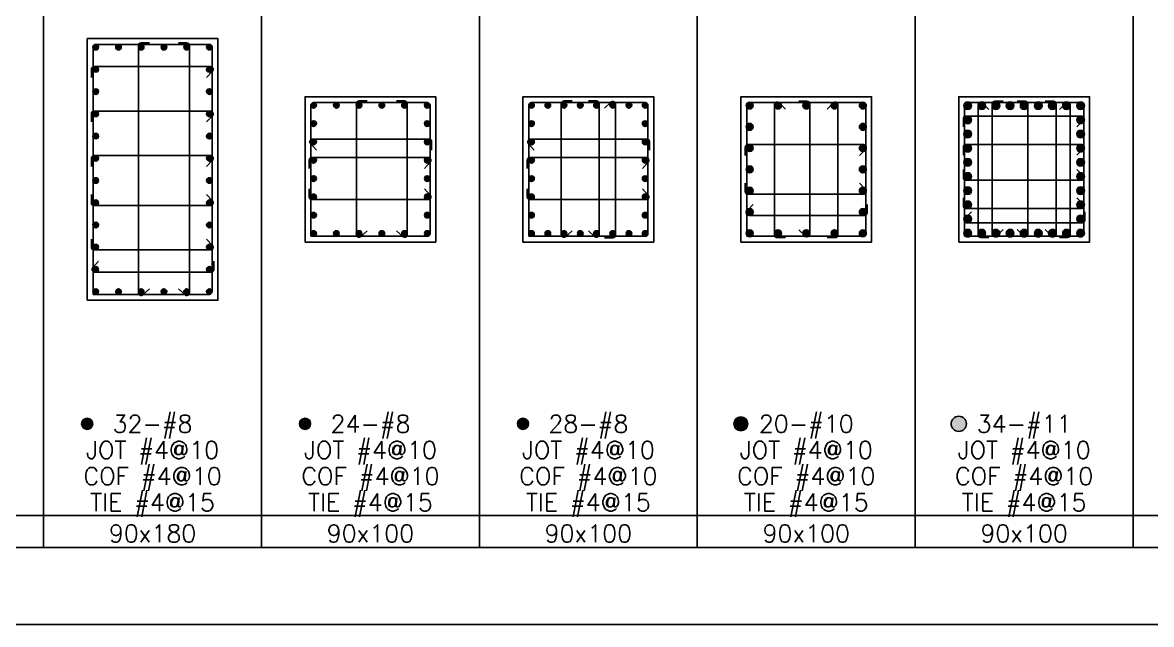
# Model space of a CAD drawing. Header units: millimetres. Extents: x 0 to 31920, y -6088 to 2522.
# Drawn here: x 4853 to 5630, y 0 to 414 of the extents above; entities that cross this region are included whole.
import ezdxf
from ezdxf.enums import TextEntityAlignment as Align

# ---------------------------------------------------------------- set-up
doc = ezdxf.new("R2010")
doc.units = ezdxf.units.MM
doc.header["$MEASUREMENT"] = 0
for name, color, linetype in [('DwFm', 7, 'Continuous'), ('S-RC', 130, 'Continuous'), ('S-REINF', 6, 'Continuous'), ('S-REINFD', 201, 'Continuous'), ('S-STUD', 1, 'Continuous'), ('S-TEXT', 2, 'Continuous')]:
    doc.layers.add(name, color=color, linetype=linetype)
doc.styles.add('CS4', font='romans.shx', dxfattribs={"width": 0.8, "bigfont": 'lsp.shx'})

# ---------------------------------------------------------------- blocks, each defined once
blk = doc.blocks.new('繪圖範圍')
blk.add_lwpolyline([(0, 51.1), (79.8, 51.1), (79.8, 0), (0, 0)], close=True)

msp = doc.modelspace()

# ---------------------------------------------------------------- hatches: boundary and pattern name
at = {"layer": 'S-REINFD'}
h = msp.add_hatch(color=256, dxfattribs=at)
edge = h.paths.add_edge_path()
edge.add_arc((4902.9, 397.1), 1.91, 0, 360)
h = msp.add_hatch(color=256, dxfattribs=at)
edge = h.paths.add_edge_path()
edge.add_arc((4918.54, 397.1), 1.91, 0, 360)
h = msp.add_hatch(color=256, dxfattribs=at)
edge = h.paths.add_edge_path()
edge.add_arc((4934.18, 397.1), 1.91, 0, 360)
h = msp.add_hatch(color=256, dxfattribs=at)
edge = h.paths.add_edge_path()
edge.add_arc((4949.82, 397.1), 1.91, 0, 360)
h = msp.add_hatch(color=256, dxfattribs=at)
edge = h.paths.add_edge_path()
edge.add_arc((4965.46, 397.1), 1.91, 0, 360)
h = msp.add_hatch(color=256, dxfattribs=at)
edge = h.paths.add_edge_path()
edge.add_arc((4981.09, 397.1), 1.91, 0, 360)
h = msp.add_hatch(color=256, dxfattribs=at)
edge = h.paths.add_edge_path()
edge.add_arc((4902.9, 381.81), 1.91, 0, 360)
h = msp.add_hatch(color=256, dxfattribs=at)
edge = h.paths.add_edge_path()
edge.add_arc((4981.09, 381.81), 1.91, 0, 360)
h = msp.add_hatch(color=256, dxfattribs=at)
edge = h.paths.add_edge_path()
edge.add_arc((4902.9, 366.52), 1.91, 0, 360)
h = msp.add_hatch(color=256, dxfattribs=at)
edge = h.paths.add_edge_path()
edge.add_arc((4981.09, 366.52), 1.91, 0, 360)
h = msp.add_hatch(color=256, dxfattribs=at)
edge = h.paths.add_edge_path()
edge.add_arc((5052.9, 357.1), 1.91, 0, 360)
h = msp.add_hatch(color=256, dxfattribs=at)
edge = h.paths.add_edge_path()
edge.add_arc((5068.54, 357.1), 1.91, 0, 360)
h = msp.add_hatch(color=256, dxfattribs=at)
edge = h.paths.add_edge_path()
edge.add_arc((5084.18, 357.1), 1.91, 0, 360)
h = msp.add_hatch(color=256, dxfattribs=at)
edge = h.paths.add_edge_path()
edge.add_arc((5099.82, 357.1), 1.91, 0, 360)
h = msp.add_hatch(color=256, dxfattribs=at)
edge = h.paths.add_edge_path()
edge.add_arc((5115.46, 357.1), 1.91, 0, 360)
h = msp.add_hatch(color=256, dxfattribs=at)
edge = h.paths.add_edge_path()
edge.add_arc((5131.09, 357.1), 1.91, 0, 360)
h = msp.add_hatch(color=256, dxfattribs=at)
edge = h.paths.add_edge_path()
edge.add_arc((5202.9, 357.1), 1.91, 0, 360)
h = msp.add_hatch(color=256, dxfattribs=at)
edge = h.paths.add_edge_path()
edge.add_arc((5214.07, 357.1), 1.91, 0, 360)
h = msp.add_hatch(color=256, dxfattribs=at)
edge = h.paths.add_edge_path()
edge.add_arc((5225.24, 357.1), 1.91, 0, 360)
h = msp.add_hatch(color=256, dxfattribs=at)
edge = h.paths.add_edge_path()
edge.add_arc((5236.41, 357.1), 1.91, 0, 360)
h = msp.add_hatch(color=256, dxfattribs=at)
edge = h.paths.add_edge_path()
edge.add_arc((5247.59, 357.1), 1.91, 0, 360)
h = msp.add_hatch(color=256, dxfattribs=at)
edge = h.paths.add_edge_path()
edge.add_arc((5258.76, 357.1), 1.91, 0, 360)
h = msp.add_hatch(color=256, dxfattribs=at)
edge = h.paths.add_edge_path()
edge.add_arc((5269.93, 357.1), 1.91, 0, 360)
h = msp.add_hatch(color=256, dxfattribs=at)
edge = h.paths.add_edge_path()
edge.add_arc((5281.09, 357.1), 1.91, 0, 360)
h = msp.add_hatch(color=256, dxfattribs=at)
edge = h.paths.add_edge_path()
edge.add_arc((5353.06, 356.94), 2.38, 0, 360)
h = msp.add_hatch(color=256, dxfattribs=at)
edge = h.paths.add_edge_path()
edge.add_arc((5372.53, 356.94), 2.38, 0, 360)
h = msp.add_hatch(color=256, dxfattribs=at)
edge = h.paths.add_edge_path()
edge.add_arc((5392, 356.94), 2.38, 0, 360)
h = msp.add_hatch(color=256, dxfattribs=at)
edge = h.paths.add_edge_path()
edge.add_arc((5411.47, 356.94), 2.38, 0, 360)
h = msp.add_hatch(color=256, dxfattribs=at)
edge = h.paths.add_edge_path()
edge.add_arc((5430.94, 356.94), 2.38, 0, 360)
h = msp.add_hatch(color=256, dxfattribs=at)
edge = h.paths.add_edge_path()
edge.add_arc((5503.14, 356.86), 2.62, 0, 360)
h = msp.add_hatch(color=256, dxfattribs=at)
edge = h.paths.add_edge_path()
edge.add_arc((5512.86, 356.86), 2.62, 0, 360)
h = msp.add_hatch(color=256, dxfattribs=at)
edge = h.paths.add_edge_path()
edge.add_arc((5522.57, 356.86), 2.62, 0, 360)
h = msp.add_hatch(color=256, dxfattribs=at)
edge = h.paths.add_edge_path()
edge.add_arc((5532.29, 356.86), 2.62, 0, 360)
h = msp.add_hatch(color=256, dxfattribs=at)
edge = h.paths.add_edge_path()
edge.add_arc((5542, 356.86), 2.62, 0, 360)
h = msp.add_hatch(color=256, dxfattribs=at)
edge = h.paths.add_edge_path()
edge.add_arc((5551.71, 356.86), 2.62, 0, 360)
h = msp.add_hatch(color=256, dxfattribs=at)
edge = h.paths.add_edge_path()
edge.add_arc((5561.43, 356.86), 2.62, 0, 360)
h = msp.add_hatch(color=256, dxfattribs=at)
edge = h.paths.add_edge_path()
edge.add_arc((5571.14, 356.86), 2.62, 0, 360)
h = msp.add_hatch(color=256, dxfattribs=at)
edge = h.paths.add_edge_path()
edge.add_arc((5580.86, 356.86), 2.62, 0, 360)
h = msp.add_hatch(color=256, dxfattribs=at)
edge = h.paths.add_edge_path()
edge.add_arc((4902.9, 351.23), 1.91, 0, 360)
h = msp.add_hatch(color=256, dxfattribs=at)
edge = h.paths.add_edge_path()
edge.add_arc((4981.09, 351.23), 1.91, 0, 360)
h = msp.add_hatch(color=256, dxfattribs=at)
edge = h.paths.add_edge_path()
edge.add_arc((5503.14, 347.11), 2.62, 0, 360)
h = msp.add_hatch(color=256, dxfattribs=at)
edge = h.paths.add_edge_path()
edge.add_arc((5580.86, 347.11), 2.62, 0, 360)
h = msp.add_hatch(color=256, dxfattribs=at)
edge = h.paths.add_edge_path()
edge.add_arc((5052.9, 344.5), 1.91, 0, 360)
h = msp.add_hatch(color=256, dxfattribs=at)
edge = h.paths.add_edge_path()
edge.add_arc((5131.09, 344.5), 1.91, 0, 360)
h = msp.add_hatch(color=256, dxfattribs=at)
edge = h.paths.add_edge_path()
edge.add_arc((5202.9, 344.5), 1.91, 0, 360)
h = msp.add_hatch(color=256, dxfattribs=at)
edge = h.paths.add_edge_path()
edge.add_arc((5281.09, 344.5), 1.91, 0, 360)
h = msp.add_hatch(color=256, dxfattribs=at)
edge = h.paths.add_edge_path()
edge.add_arc((5353.06, 342.29), 2.38, 0, 360)
h = msp.add_hatch(color=256, dxfattribs=at)
edge = h.paths.add_edge_path()
edge.add_arc((5430.94, 342.29), 2.38, 0, 360)
h = msp.add_hatch(color=256, dxfattribs=at)
edge = h.paths.add_edge_path()
edge.add_arc((4902.9, 335.94), 1.91, 0, 360)
h = msp.add_hatch(color=256, dxfattribs=at)
edge = h.paths.add_edge_path()
edge.add_arc((4981.09, 335.94), 1.91, 0, 360)
h = msp.add_hatch(color=256, dxfattribs=at)
edge = h.paths.add_edge_path()
edge.add_arc((5503.14, 337.36), 2.62, 0, 360)
h = msp.add_hatch(color=256, dxfattribs=at)
edge = h.paths.add_edge_path()
edge.add_arc((5580.86, 337.36), 2.62, 0, 360)
h = msp.add_hatch(color=256, dxfattribs=at)
edge = h.paths.add_edge_path()
edge.add_arc((5052.9, 331.9), 1.91, 0, 360)
h = msp.add_hatch(color=256, dxfattribs=at)
edge = h.paths.add_edge_path()
edge.add_arc((5131.09, 331.9), 1.91, 0, 360)
h = msp.add_hatch(color=256, dxfattribs=at)
edge = h.paths.add_edge_path()
edge.add_arc((5202.9, 331.9), 1.91, 0, 360)
h = msp.add_hatch(color=256, dxfattribs=at)
edge = h.paths.add_edge_path()
edge.add_arc((5281.09, 331.9), 1.91, 0, 360)
h = msp.add_hatch(color=256, dxfattribs=at)
edge = h.paths.add_edge_path()
edge.add_arc((5353.06, 327.65), 2.38, 0, 360)
h = msp.add_hatch(color=256, dxfattribs=at)
edge = h.paths.add_edge_path()
edge.add_arc((5430.94, 327.65), 2.38, 0, 360)
h = msp.add_hatch(color=256, dxfattribs=at)
edge = h.paths.add_edge_path()
edge.add_arc((5503.14, 327.62), 2.62, 0, 360)
h = msp.add_hatch(color=256, dxfattribs=at)
edge = h.paths.add_edge_path()
edge.add_arc((5580.86, 327.62), 2.62, 0, 360)
h = msp.add_hatch(color=256, dxfattribs=at)
edge = h.paths.add_edge_path()
edge.add_arc((4902.9, 320.64), 1.91, 0, 360)
h = msp.add_hatch(color=256, dxfattribs=at)
edge = h.paths.add_edge_path()
edge.add_arc((4981.09, 320.64), 1.91, 0, 360)
h = msp.add_hatch(color=256, dxfattribs=at)
edge = h.paths.add_edge_path()
edge.add_arc((5052.9, 319.3), 1.91, 0, 360)
h = msp.add_hatch(color=256, dxfattribs=at)
edge = h.paths.add_edge_path()
edge.add_arc((5131.09, 319.3), 1.91, 0, 360)
h = msp.add_hatch(color=256, dxfattribs=at)
edge = h.paths.add_edge_path()
edge.add_arc((5202.9, 319.3), 1.91, 0, 360)
h = msp.add_hatch(color=256, dxfattribs=at)
edge = h.paths.add_edge_path()
edge.add_arc((5281.09, 319.3), 1.91, 0, 360)
h = msp.add_hatch(color=256, dxfattribs=at)
edge = h.paths.add_edge_path()
edge.add_arc((5503.14, 317.87), 2.62, 0, 360)
h = msp.add_hatch(color=256, dxfattribs=at)
edge = h.paths.add_edge_path()
edge.add_arc((5580.86, 317.87), 2.62, 0, 360)
h = msp.add_hatch(color=256, dxfattribs=at)
edge = h.paths.add_edge_path()
edge.add_arc((5353.06, 313), 2.38, 0, 360)
h = msp.add_hatch(color=256, dxfattribs=at)
edge = h.paths.add_edge_path()
edge.add_arc((5430.94, 313), 2.38, 0, 360)
h = msp.add_hatch(color=256, dxfattribs=at)
edge = h.paths.add_edge_path()
edge.add_arc((4902.9, 305.36), 1.91, 0, 360)
h = msp.add_hatch(color=256, dxfattribs=at)
edge = h.paths.add_edge_path()
edge.add_arc((4981.09, 305.36), 1.91, 0, 360)
h = msp.add_hatch(color=256, dxfattribs=at)
edge = h.paths.add_edge_path()
edge.add_arc((5052.9, 306.7), 1.91, 0, 360)
h = msp.add_hatch(color=256, dxfattribs=at)
edge = h.paths.add_edge_path()
edge.add_arc((5131.09, 306.7), 1.91, 0, 360)
h = msp.add_hatch(color=256, dxfattribs=at)
edge = h.paths.add_edge_path()
edge.add_arc((5202.9, 306.7), 1.91, 0, 360)
h = msp.add_hatch(color=256, dxfattribs=at)
edge = h.paths.add_edge_path()
edge.add_arc((5281.09, 306.7), 1.91, 0, 360)
h = msp.add_hatch(color=256, dxfattribs=at)
edge = h.paths.add_edge_path()
edge.add_arc((5503.14, 308.13), 2.62, 0, 360)
h = msp.add_hatch(color=256, dxfattribs=at)
edge = h.paths.add_edge_path()
edge.add_arc((5580.86, 308.13), 2.62, 0, 360)
h = msp.add_hatch(color=256, dxfattribs=at)
edge = h.paths.add_edge_path()
edge.add_arc((5052.9, 294.1), 1.91, 0, 360)
h = msp.add_hatch(color=256, dxfattribs=at)
edge = h.paths.add_edge_path()
edge.add_arc((5131.09, 294.1), 1.91, 0, 360)
h = msp.add_hatch(color=256, dxfattribs=at)
edge = h.paths.add_edge_path()
edge.add_arc((5202.9, 294.1), 1.91, 0, 360)
h = msp.add_hatch(color=256, dxfattribs=at)
edge = h.paths.add_edge_path()
edge.add_arc((5281.09, 294.1), 1.91, 0, 360)
h = msp.add_hatch(color=256, dxfattribs=at)
edge = h.paths.add_edge_path()
edge.add_arc((5353.06, 298.35), 2.38, 0, 360)
h = msp.add_hatch(color=256, dxfattribs=at)
edge = h.paths.add_edge_path()
edge.add_arc((5430.94, 298.35), 2.38, 0, 360)
h = msp.add_hatch(color=256, dxfattribs=at)
edge = h.paths.add_edge_path()
edge.add_arc((5503.14, 298.38), 2.62, 0, 360)
h = msp.add_hatch(color=256, dxfattribs=at)
edge = h.paths.add_edge_path()
edge.add_arc((5580.86, 298.38), 2.62, 0, 360)
h = msp.add_hatch(color=256, dxfattribs=at)
edge = h.paths.add_edge_path()
edge.add_arc((4902.9, 290.07), 1.91, 0, 360)
h = msp.add_hatch(color=256, dxfattribs=at)
edge = h.paths.add_edge_path()
edge.add_arc((4981.09, 290.07), 1.91, 0, 360)
h = msp.add_hatch(color=256, dxfattribs=at)
edge = h.paths.add_edge_path()
edge.add_arc((5503.14, 288.64), 2.62, 0, 360)
h = msp.add_hatch(color=256, dxfattribs=at)
edge = h.paths.add_edge_path()
edge.add_arc((5580.86, 288.64), 2.62, 0, 360)
h = msp.add_hatch(color=256, dxfattribs=at)
edge = h.paths.add_edge_path()
edge.add_arc((5052.9, 281.5), 1.91, 0, 360)
h = msp.add_hatch(color=256, dxfattribs=at)
edge = h.paths.add_edge_path()
edge.add_arc((5131.09, 281.5), 1.91, 0, 360)
h = msp.add_hatch(color=256, dxfattribs=at)
edge = h.paths.add_edge_path()
edge.add_arc((5202.9, 281.5), 1.91, 0, 360)
h = msp.add_hatch(color=256, dxfattribs=at)
edge = h.paths.add_edge_path()
edge.add_arc((5281.09, 281.5), 1.91, 0, 360)
h = msp.add_hatch(color=256, dxfattribs=at)
edge = h.paths.add_edge_path()
edge.add_arc((5353.06, 283.71), 2.38, 0, 360)
h = msp.add_hatch(color=256, dxfattribs=at)
edge = h.paths.add_edge_path()
edge.add_arc((5430.94, 283.71), 2.38, 0, 360)
h = msp.add_hatch(color=256, dxfattribs=at)
edge = h.paths.add_edge_path()
edge.add_arc((5503.14, 278.89), 2.62, 0, 360)
h = msp.add_hatch(color=256, dxfattribs=at)
edge = h.paths.add_edge_path()
edge.add_arc((5580.86, 278.89), 2.62, 0, 360)
h = msp.add_hatch(color=256, dxfattribs=at)
edge = h.paths.add_edge_path()
edge.add_arc((4902.9, 274.78), 1.91, 0, 360)
h = msp.add_hatch(color=256, dxfattribs=at)
edge = h.paths.add_edge_path()
edge.add_arc((4981.09, 274.78), 1.91, 0, 360)
h = msp.add_hatch(color=256, dxfattribs=at)
edge = h.paths.add_edge_path()
edge.add_arc((5052.9, 268.91), 1.91, 0, 360)
h = msp.add_hatch(color=256, dxfattribs=at)
edge = h.paths.add_edge_path()
edge.add_arc((5068.54, 268.91), 1.91, 0, 360)
h = msp.add_hatch(color=256, dxfattribs=at)
edge = h.paths.add_edge_path()
edge.add_arc((5084.18, 268.91), 1.91, 0, 360)
h = msp.add_hatch(color=256, dxfattribs=at)
edge = h.paths.add_edge_path()
edge.add_arc((5099.82, 268.91), 1.91, 0, 360)
h = msp.add_hatch(color=256, dxfattribs=at)
edge = h.paths.add_edge_path()
edge.add_arc((5115.46, 268.91), 1.91, 0, 360)
h = msp.add_hatch(color=256, dxfattribs=at)
edge = h.paths.add_edge_path()
edge.add_arc((5131.09, 268.91), 1.91, 0, 360)
h = msp.add_hatch(color=256, dxfattribs=at)
edge = h.paths.add_edge_path()
edge.add_arc((5202.9, 268.91), 1.91, 0, 360)
h = msp.add_hatch(color=256, dxfattribs=at)
edge = h.paths.add_edge_path()
edge.add_arc((5214.07, 268.91), 1.91, 0, 360)
h = msp.add_hatch(color=256, dxfattribs=at)
edge = h.paths.add_edge_path()
edge.add_arc((5225.24, 268.91), 1.91, 0, 360)
h = msp.add_hatch(color=256, dxfattribs=at)
edge = h.paths.add_edge_path()
edge.add_arc((5236.41, 268.91), 1.91, 0, 360)
h = msp.add_hatch(color=256, dxfattribs=at)
edge = h.paths.add_edge_path()
edge.add_arc((5247.59, 268.91), 1.91, 0, 360)
h = msp.add_hatch(color=256, dxfattribs=at)
edge = h.paths.add_edge_path()
edge.add_arc((5258.76, 268.91), 1.91, 0, 360)
h = msp.add_hatch(color=256, dxfattribs=at)
edge = h.paths.add_edge_path()
edge.add_arc((5269.93, 268.91), 1.91, 0, 360)
h = msp.add_hatch(color=256, dxfattribs=at)
edge = h.paths.add_edge_path()
edge.add_arc((5281.09, 268.91), 1.91, 0, 360)
h = msp.add_hatch(color=256, dxfattribs=at)
edge = h.paths.add_edge_path()
edge.add_arc((5353.06, 269.06), 2.38, 0, 360)
h = msp.add_hatch(color=256, dxfattribs=at)
edge = h.paths.add_edge_path()
edge.add_arc((5372.53, 269.06), 2.38, 0, 360)
h = msp.add_hatch(color=256, dxfattribs=at)
edge = h.paths.add_edge_path()
edge.add_arc((5392, 269.06), 2.38, 0, 360)
h = msp.add_hatch(color=256, dxfattribs=at)
edge = h.paths.add_edge_path()
edge.add_arc((5411.47, 269.06), 2.38, 0, 360)
h = msp.add_hatch(color=256, dxfattribs=at)
edge = h.paths.add_edge_path()
edge.add_arc((5430.94, 269.06), 2.38, 0, 360)
h = msp.add_hatch(color=256, dxfattribs=at)
edge = h.paths.add_edge_path()
edge.add_arc((5503.14, 269.14), 2.62, 0, 360)
h = msp.add_hatch(color=256, dxfattribs=at)
edge = h.paths.add_edge_path()
edge.add_arc((5512.86, 269.14), 2.62, 0, 360)
h = msp.add_hatch(color=256, dxfattribs=at)
edge = h.paths.add_edge_path()
edge.add_arc((5522.57, 269.14), 2.62, 0, 360)
h = msp.add_hatch(color=256, dxfattribs=at)
edge = h.paths.add_edge_path()
edge.add_arc((5532.29, 269.14), 2.62, 0, 360)
h = msp.add_hatch(color=256, dxfattribs=at)
edge = h.paths.add_edge_path()
edge.add_arc((5542, 269.14), 2.62, 0, 360)
h = msp.add_hatch(color=256, dxfattribs=at)
edge = h.paths.add_edge_path()
edge.add_arc((5551.71, 269.14), 2.62, 0, 360)
h = msp.add_hatch(color=256, dxfattribs=at)
edge = h.paths.add_edge_path()
edge.add_arc((5561.43, 269.14), 2.62, 0, 360)
h = msp.add_hatch(color=256, dxfattribs=at)
edge = h.paths.add_edge_path()
edge.add_arc((5571.14, 269.14), 2.62, 0, 360)
h = msp.add_hatch(color=256, dxfattribs=at)
edge = h.paths.add_edge_path()
edge.add_arc((5580.86, 269.14), 2.62, 0, 360)
h = msp.add_hatch(color=256, dxfattribs=at)
edge = h.paths.add_edge_path()
edge.add_arc((4902.9, 259.49), 1.91, 0, 360)
h = msp.add_hatch(color=256, dxfattribs=at)
edge = h.paths.add_edge_path()
edge.add_arc((4981.09, 259.49), 1.91, 0, 360)
h = msp.add_hatch(color=256, dxfattribs=at)
edge = h.paths.add_edge_path()
edge.add_arc((4902.9, 244.2), 1.91, 0, 360)
h = msp.add_hatch(color=256, dxfattribs=at)
edge = h.paths.add_edge_path()
edge.add_arc((4981.09, 244.2), 1.91, 0, 360)
h = msp.add_hatch(color=256, dxfattribs=at)
edge = h.paths.add_edge_path()
edge.add_arc((4902.9, 228.91), 1.91, 0, 360)
h = msp.add_hatch(color=256, dxfattribs=at)
edge = h.paths.add_edge_path()
edge.add_arc((4918.54, 228.91), 1.91, 0, 360)
h = msp.add_hatch(color=256, dxfattribs=at)
edge = h.paths.add_edge_path()
edge.add_arc((4934.18, 228.91), 1.91, 0, 360)
h = msp.add_hatch(color=256, dxfattribs=at)
edge = h.paths.add_edge_path()
edge.add_arc((4949.82, 228.91), 1.91, 0, 360)
h = msp.add_hatch(color=256, dxfattribs=at)
edge = h.paths.add_edge_path()
edge.add_arc((4965.46, 228.91), 1.91, 0, 360)
h = msp.add_hatch(color=256, dxfattribs=at)
edge = h.paths.add_edge_path()
edge.add_arc((4981.09, 228.91), 1.91, 0, 360)
h = msp.add_hatch(color=256, dxfattribs=at)
edge = h.paths.add_edge_path()
edge.add_arc((4897, 138), 3.81, 0, 360)
h = msp.add_hatch(color=256, dxfattribs=at)
edge = h.paths.add_edge_path()
edge.add_arc((5047, 138), 3.81, 0, 360)
h = msp.add_hatch(color=256, dxfattribs=at)
edge = h.paths.add_edge_path()
edge.add_arc((5197, 138), 3.81, 0, 360)
h = msp.add_hatch(color=256, dxfattribs=at)
edge = h.paths.add_edge_path()
edge.add_arc((5347, 138), 4.76, 0, 360)
h = msp.add_hatch(color=256, dxfattribs=at)
edge = h.paths.add_edge_path()
edge.add_arc((5497, 138), 5.24, 0, 360)

# ---------------------------------------------------------------- linework, layer by layer
at = {"layer": 'S-RC'}
for points in [[(4897, 223), (4987, 223), (4987, 403), (4897, 403), (4897, 223)], [(5047, 263), (5137, 263), (5137, 363), (5047, 363), (5047, 263)], [(5197, 263), (5287, 263), (5287, 363), (5197, 363), (5197, 263)], [(5347, 263), (5437, 263), (5437, 363), (5347, 363), (5347, 263)], [(5497, 263), (5587, 263), (5587, 363), (5497, 363), (5497, 263)]]:
    msp.add_lwpolyline(points, dxfattribs=at)
at = {"layer": 'S-REINF', "color": 2}
for points in [[(4901, 227), (4981.1, 227, 0.414214), (4983, 228.9), (4983, 397.1, 0.414214), (4981.1, 399), (4902.9, 399, 0.414214), (4901, 397.1), (4901, 227)], [(4939.78, 230.81), (4935.46, 226.84, -0.653352), (4932.28, 228.24), (4932.28, 398.2, -0.414214), (4934.18, 400.1), (4939.78, 400.1)], [(4959.86, 230.81), (4964.18, 226.84, 0.653352), (4967.36, 228.24), (4967.36, 398.2, 0.414214), (4965.46, 400.1), (4959.86, 400.1)], [(4899.9, 376.21), (4899.9, 381.81, -0.414214), (4901.8, 383.71), (4981.76, 383.71, -0.653352), (4983.16, 380.52), (4979.19, 376.21)], [(5051, 267), (5131.1, 267, 0.414214), (5133, 268.9), (5133, 357.1, 0.414214), (5131.1, 359), (5052.9, 359, 0.414214), (5051, 357.1), (5051, 267)], [(5089.78, 270.81), (5085.46, 266.84, -0.653352), (5082.28, 268.24), (5082.28, 358.2, -0.414214), (5084.18, 360.1), (5089.78, 360.1)], [(5109.86, 270.81), (5114.18, 266.84, 0.653352), (5117.36, 268.24), (5117.36, 358.2, 0.414214), (5115.46, 360.1), (5109.86, 360.1)], [(5201, 267), (5281.1, 267, 0.414214), (5283, 268.9), (5283, 357.1, 0.414214), (5281.1, 359), (5202.9, 359, 0.414214), (5201, 357.1), (5201, 267)], [(5230.84, 270.81), (5226.53, 266.84, -0.653352), (5223.34, 268.24), (5223.34, 358.2, -0.414214), (5225.24, 360.1), (5230.84, 360.1)], [(5241.99, 270.81), (5246.3, 266.84, 0.653352), (5249.49, 268.24), (5249.49, 358.2, 0.414214), (5247.59, 360.1), (5241.99, 360.1)], [(5253.16, 265.91), (5258.76, 265.91, 0.414214), (5260.66, 267.81), (5260.66, 357.76, 0.653352), (5257.47, 359.16), (5253.16, 355.19)], [(5351, 267), (5431.1, 267, 0.414214), (5433, 268.9), (5433, 357.1, 0.414214), (5431.1, 359), (5352.9, 359, 0.414214), (5351, 357.1), (5351, 267)], [(5377.65, 266.06), (5372.05, 266.06, -0.414214), (5370.15, 267.96), (5370.15, 357.4, -0.665297), (5373.38, 358.75), (5377.65, 354.55)], [(5386.88, 271.44), (5391.15, 267.25, 0.665297), (5394.38, 268.6), (5394.38, 358.04, 0.414214), (5392.48, 359.94), (5386.88, 359.94)], [(5406.35, 266.06), (5411.95, 266.06, 0.414214), (5413.85, 267.96), (5413.85, 357.4, 0.665297), (5410.62, 358.75), (5406.35, 354.55)], [(5501, 267), (5581.1, 267, 0.414214), (5583, 268.9), (5583, 357.1, 0.414214), (5581.1, 359), (5502.9, 359, 0.414214), (5501, 357.1), (5501, 267)], [(5517.74, 266.14), (5512.14, 266.14, -0.414214), (5510.24, 268.04), (5510.24, 357.22, -0.671037), (5513.49, 358.55), (5517.74, 354.24)], [(5527.45, 271.76), (5523.21, 267.45, -0.671037), (5519.95, 268.78), (5519.95, 357.96, -0.414214), (5521.85, 359.86), (5527.45, 359.86)], [(5537.12, 271.76), (5541.37, 267.45, 0.671037), (5544.62, 268.78), (5544.62, 357.96, 0.414214), (5542.72, 359.86), (5537.12, 359.86)], [(5556.55, 271.76), (5560.79, 267.45, 0.671037), (5564.05, 268.78), (5564.05, 357.96, 0.414214), (5562.15, 359.86), (5556.55, 359.86)], [(5566.26, 266.14), (5571.86, 266.14, 0.414214), (5573.76, 268.04), (5573.76, 357.22, 0.671037), (5570.51, 358.55), (5566.26, 354.24)], [(4899.9, 345.63), (4899.9, 351.23, -0.414214), (4901.8, 353.13), (4981.76, 353.13, -0.653352), (4983.16, 349.94), (4979.19, 345.63)], [(5500.14, 342.23), (5500.14, 347.83, -0.414214), (5502.04, 349.73), (5581.22, 349.73, -0.671037), (5582.55, 346.48), (5578.24, 342.23)], [(5054.81, 326.3), (5050.84, 330.62, -0.653352), (5052.24, 333.8), (5132.19, 333.8, -0.414214), (5134.09, 331.9), (5134.09, 326.3)], [(5204.81, 326.3), (5200.84, 330.62, -0.653352), (5202.24, 333.8), (5282.19, 333.8, -0.414214), (5284.09, 331.9), (5284.09, 326.3)], [(5350.06, 322.53), (5350.06, 328.13, -0.414214), (5351.96, 330.03), (5431.4, 330.03, -0.665297), (5432.75, 326.79), (5428.56, 322.53)], [(5500.14, 322.74), (5500.14, 328.34, -0.414214), (5502.04, 330.24), (5581.22, 330.24, -0.671037), (5582.55, 326.98), (5578.24, 322.74)], [(4899.9, 315.05), (4899.9, 320.65, -0.414214), (4901.8, 322.55), (4981.76, 322.55, -0.653352), (4983.16, 319.36), (4979.19, 315.05)], [(5049.9, 313.7), (5049.9, 319.3, -0.414214), (5051.8, 321.2), (5131.76, 321.2, -0.653352), (5133.16, 318.02), (5129.19, 313.7)], [(5199.9, 313.7), (5199.9, 319.3, -0.414214), (5201.8, 321.2), (5281.76, 321.2, -0.653352), (5283.16, 318.02), (5279.19, 313.7)], [(5500.14, 313.01), (5500.14, 307.41, 0.414214), (5502.04, 305.51), (5581.22, 305.51, 0.671037), (5582.55, 308.76), (5578.24, 313.01)], [(5350.06, 303.47), (5350.06, 297.87, 0.414214), (5351.96, 295.97), (5431.4, 295.97, 0.665297), (5432.75, 299.21), (5428.56, 303.47)], [(4899.9, 295.66), (4899.9, 290.06, 0.414214), (4901.8, 288.16), (4981.76, 288.16, 0.653352), (4983.16, 291.35), (4979.19, 295.66)], [(5049.9, 299.7), (5049.9, 294.1, 0.414214), (5051.8, 292.2), (5131.76, 292.2, 0.653352), (5133.16, 295.38), (5129.19, 299.7)], [(5199.9, 299.7), (5199.9, 294.1, 0.414214), (5201.8, 292.2), (5281.76, 292.2, 0.653352), (5283.16, 295.38), (5279.19, 299.7)], [(5355.45, 288.83), (5351.25, 284.56, 0.665297), (5352.6, 281.33), (5432.04, 281.33, 0.414214), (5433.94, 283.23), (5433.94, 288.83)], [(5500.14, 293.52), (5500.14, 287.92, 0.414214), (5502.04, 286.02), (5581.22, 286.02, 0.671037), (5582.55, 289.27), (5578.24, 293.52)], [(5505.76, 283.77), (5501.45, 279.52, 0.671037), (5502.78, 276.27), (5581.96, 276.27, 0.414214), (5583.86, 278.17), (5583.86, 283.77)], [(4899.9, 265.08), (4899.9, 259.48, 0.414214), (4901.8, 257.58), (4981.76, 257.58, 0.653352), (4983.16, 260.77), (4979.19, 265.08)], [(4904.81, 249.79), (4900.84, 245.48, 0.653352), (4902.24, 242.29), (4982.19, 242.29, 0.414214), (4984.09, 244.19), (4984.09, 249.79)]]:
    msp.add_lwpolyline(points, format="xyb", dxfattribs=at)
at = {"layer": 'S-REINFD'}
for centre, radius in [((4902.9, 397.1), 1.91), ((4918.54, 397.1), 1.91), ((4934.18, 397.1), 1.91), ((4949.82, 397.1), 1.91), ((4965.46, 397.1), 1.91), ((4981.09, 397.1), 1.91), ((4902.9, 381.81), 1.91), ((4981.09, 381.81), 1.91), ((4902.9, 366.52), 1.91), ((4981.09, 366.52), 1.91), ((5052.9, 357.1), 1.91), ((5068.54, 357.1), 1.91), ((5084.18, 357.1), 1.91), ((5099.82, 357.1), 1.91), ((5115.46, 357.1), 1.91), ((5131.09, 357.1), 1.91), ((5202.9, 357.1), 1.91), ((5214.07, 357.1), 1.91), ((5225.24, 357.1), 1.91), ((5236.41, 357.1), 1.91), ((5247.59, 357.1), 1.91), ((5258.76, 357.1), 1.91), ((5269.93, 357.1), 1.91), ((5281.09, 357.1), 1.91), ((5353.06, 356.94), 2.38), ((5372.53, 356.94), 2.38), ((5392, 356.94), 2.38), ((5411.47, 356.94), 2.38), ((5430.94, 356.94), 2.38), ((5503.14, 356.86), 2.62), ((5512.86, 356.86), 2.62), ((5522.57, 356.86), 2.62), ((5532.29, 356.86), 2.62), ((5542, 356.86), 2.62), ((5551.71, 356.86), 2.62), ((5561.43, 356.86), 2.62), ((5571.14, 356.86), 2.62), ((5580.86, 356.86), 2.62), ((4902.9, 351.23), 1.91), ((4981.09, 351.23), 1.91), ((5503.14, 347.11), 2.62), ((5580.86, 347.11), 2.62), ((5052.9, 344.5), 1.91), ((5131.09, 344.5), 1.91), ((5202.9, 344.5), 1.91), ((5281.09, 344.5), 1.91), ((5353.06, 342.29), 2.38), ((5430.94, 342.29), 2.38), ((4902.9, 335.94), 1.91), ((4981.09, 335.94), 1.91), ((5503.14, 337.36), 2.62), ((5580.86, 337.36), 2.62), ((5052.9, 331.9), 1.91), ((5131.09, 331.9), 1.91), ((5202.9, 331.9), 1.91), ((5281.09, 331.9), 1.91), ((5353.06, 327.65), 2.38), ((5430.94, 327.65), 2.38), ((5503.14, 327.62), 2.62), ((5580.86, 327.62), 2.62), ((4902.9, 320.64), 1.91), ((4981.09, 320.64), 1.91), ((5052.9, 319.3), 1.91), ((5131.09, 319.3), 1.91), ((5202.9, 319.3), 1.91), ((5281.09, 319.3), 1.91), ((5503.14, 317.87), 2.62), ((5580.86, 317.87), 2.62), ((5353.06, 313), 2.38), ((5430.94, 313), 2.38), ((4902.9, 305.36), 1.91), ((4981.09, 305.36), 1.91), ((5052.9, 306.7), 1.91), ((5131.09, 306.7), 1.91), ((5202.9, 306.7), 1.91), ((5281.09, 306.7), 1.91), ((5503.14, 308.13), 2.62), ((5580.86, 308.13), 2.62), ((5052.9, 294.1), 1.91), ((5131.09, 294.1), 1.91), ((5202.9, 294.1), 1.91), ((5281.09, 294.1), 1.91), ((5353.06, 298.35), 2.38), ((5430.94, 298.35), 2.38), ((5503.14, 298.38), 2.62), ((5580.86, 298.38), 2.62), ((4902.9, 290.07), 1.91), ((4981.09, 290.07), 1.91), ((5503.14, 288.64), 2.62), ((5580.86, 288.64), 2.62), ((5052.9, 281.5), 1.91), ((5131.09, 281.5), 1.91), ((5202.9, 281.5), 1.91), ((5281.09, 281.5), 1.91), ((5353.06, 283.71), 2.38), ((5430.94, 283.71), 2.38), ((5503.14, 278.89), 2.62), ((5580.86, 278.89), 2.62), ((4902.9, 274.78), 1.91), ((4981.09, 274.78), 1.91), ((5052.9, 268.91), 1.91), ((5068.54, 268.91), 1.91), ((5084.18, 268.91), 1.91), ((5099.82, 268.91), 1.91), ((5115.46, 268.91), 1.91), ((5131.09, 268.91), 1.91), ((5202.9, 268.91), 1.91), ((5214.07, 268.91), 1.91), ((5225.24, 268.91), 1.91), ((5236.41, 268.91), 1.91), ((5247.59, 268.91), 1.91), ((5258.76, 268.91), 1.91), ((5269.93, 268.91), 1.91), ((5281.09, 268.91), 1.91), ((5353.06, 269.06), 2.38), ((5372.53, 269.06), 2.38), ((5392, 269.06), 2.38), ((5411.47, 269.06), 2.38), ((5430.94, 269.06), 2.38), ((5503.14, 269.14), 2.62), ((5512.86, 269.14), 2.62), ((5522.57, 269.14), 2.62), ((5532.29, 269.14), 2.62), ((5542, 269.14), 2.62), ((5551.71, 269.14), 2.62), ((5561.43, 269.14), 2.62), ((5571.14, 269.14), 2.62), ((5580.86, 269.14), 2.62), ((4902.9, 259.49), 1.91), ((4981.09, 259.49), 1.91), ((4902.9, 244.2), 1.91), ((4981.09, 244.2), 1.91), ((4902.9, 228.91), 1.91), ((4918.54, 228.91), 1.91), ((4934.18, 228.91), 1.91), ((4949.82, 228.91), 1.91), ((4965.46, 228.91), 1.91), ((4981.09, 228.91), 1.91), ((4897, 138), 3.81), ((5047, 138), 3.81), ((5197, 138), 3.81), ((5347, 138), 4.76), ((5497, 138), 5.24)]:
    msp.add_circle(centre, radius, dxfattribs=at)
at = {"layer": 'S-STUD'}
for p, q in [((4867, 2014), (4867, 53)), ((5017, 2014), (5017, 53)), ((5167, 2014), (5167, 53)), ((5317, 2014), (5317, 53)), ((5467, 2014), (5467, 53)), ((5617, 2014), (5617, 53)), ((3207, 75), (6217, 75)), ((3207, 53), (6217, 53))]:
    msp.add_line(p, q, dxfattribs=at)

# ---------------------------------------------------------------- block references
at = {"layer": 'DwFm', "xscale": 40, "yscale": 40, "zscale": 40}
msp.add_blockref('繪圖範圍', (3192, 0), dxfattribs=at)

# ---------------------------------------------------------------- texts
at = {"layer": 'S-TEXT', "style": 'CS4'}
for s, p in [('32-#8', (4942, 132)), ('24-#8', (5092, 132)), ('28-#8', (5242, 132)), ('20-#10', (5392, 132)), ('34-#11', (5542, 132)), ('JOT #4@10', (4942, 114)), ('JOT #4@10', (5092, 114)), ('JOT #4@10', (5242, 114)), ('JOT #4@10', (5392, 114)), ('JOT #4@10', (5542, 114)), ('COF #4@10', (4942, 96)), ('COF #4@10', (5092, 96)), ('COF #4@10', (5242, 96)), ('COF #4@10', (5392, 96)), ('COF #4@10', (5542, 96)), ('TIE #4@15', (4942, 78)), ('TIE #4@15', (5092, 78)), ('TIE #4@15', (5242, 78)), ('TIE #4@15', (5392, 78)), ('TIE #4@15', (5542, 78)), ('90x180', (4942, 56.5)), ('90x100', (5092, 56.5)), ('90x100', (5242, 56.5)), ('90x100', (5392, 56.5)), ('90x100', (5542, 56.5))]:
    msp.add_text(s, height=12, dxfattribs=at).set_placement(p, align=Align.CENTER)

doc.saveas('drawing.dxf')
